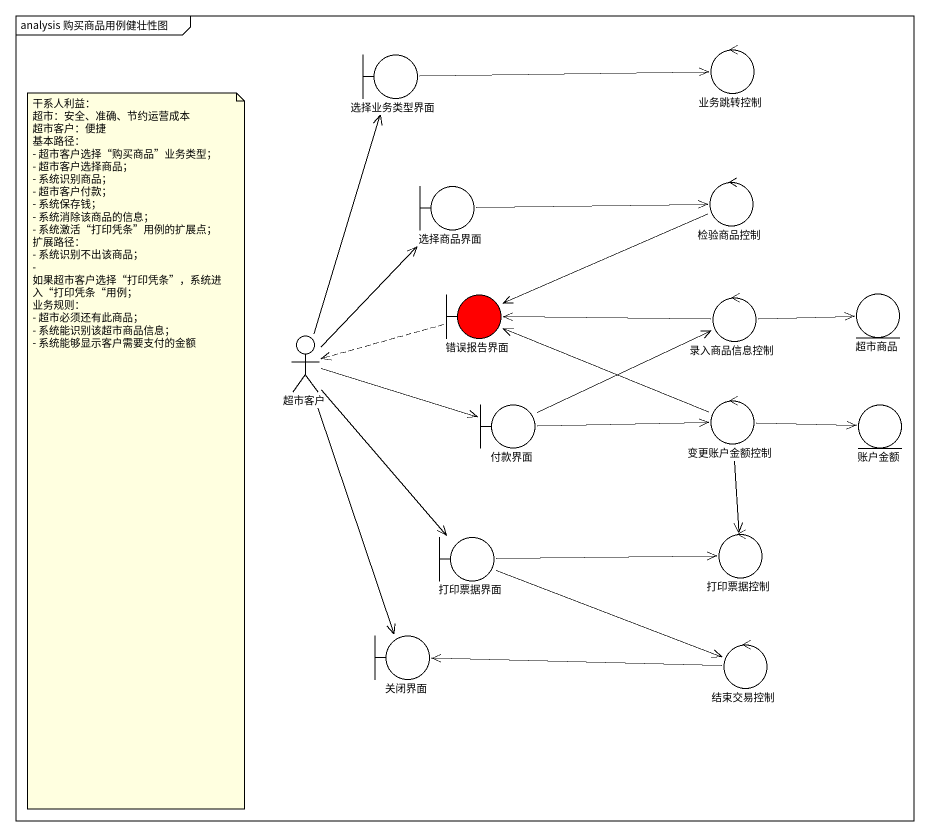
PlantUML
@startuml
mainframe analysis 购买商品用例健壮性图
boundary 选择业务类型界面
control 业务跳转控制
boundary 选择商品界面
control 检验商品控制
boundary 错误报告界面 #FF0000
control 录入商品信息控制
entity 超市商品
actor 超市客户
boundary 付款界面
control 变更账户金额控制
entity 账户金额
boundary 打印票据界面
control 打印票据控制
boundary 关闭界面
control 结束交易控制
选择业务类型界面 -right-> 业务跳转控制
选择商品界面 -right-> 检验商品控制
检验商品控制 -left-> 错误报告界面
错误报告界面 .left.> 超市客户
录入商品信息控制 -left-> 错误报告界面
录入商品信息控制 -right-> 超市商品
超市客户 -up-> 选择业务类型界面
超市客户 -up-> 选择商品界面
超市客户 -right-> 付款界面
超市客户 --> 打印票据界面
超市客户 --> 关闭界面
付款界面 -right-> 录入商品信息控制
付款界面 -right-> 变更账户金额控制
变更账户金额控制 -left-> 错误报告界面
变更账户金额控制 -right-> 账户金额
变更账户金额控制 --> 打印票据控制
打印票据界面 -right-> 打印票据控制
打印票据界面 -right-> 结束交易控制
结束交易控制 -left-> 关闭界面
note as N1
  干系人利益：
  超市：安全、准确、节约运营成本
  超市客户：便捷
  基本路径：
  - 超市客户选择“购买商品”业务类型；
  - 超市客户选择商品；
  - 系统识别商品；
  - 超市客户付款；
  - 系统保存钱；
  - 系统消除该商品的信息；
  - 系统激活“打印凭条”用例的扩展点；
  扩展路径：
  - 系统识别不出该商品；
  - 如果超市客户选择“打印凭条”，系统进入“打印凭条“用例；
  业务规则：
  - 超市必须还有此商品；
  - 系统能识别该超市商品信息；
  - 系统能够显示客户需要支付的金额
end note
@enduml
